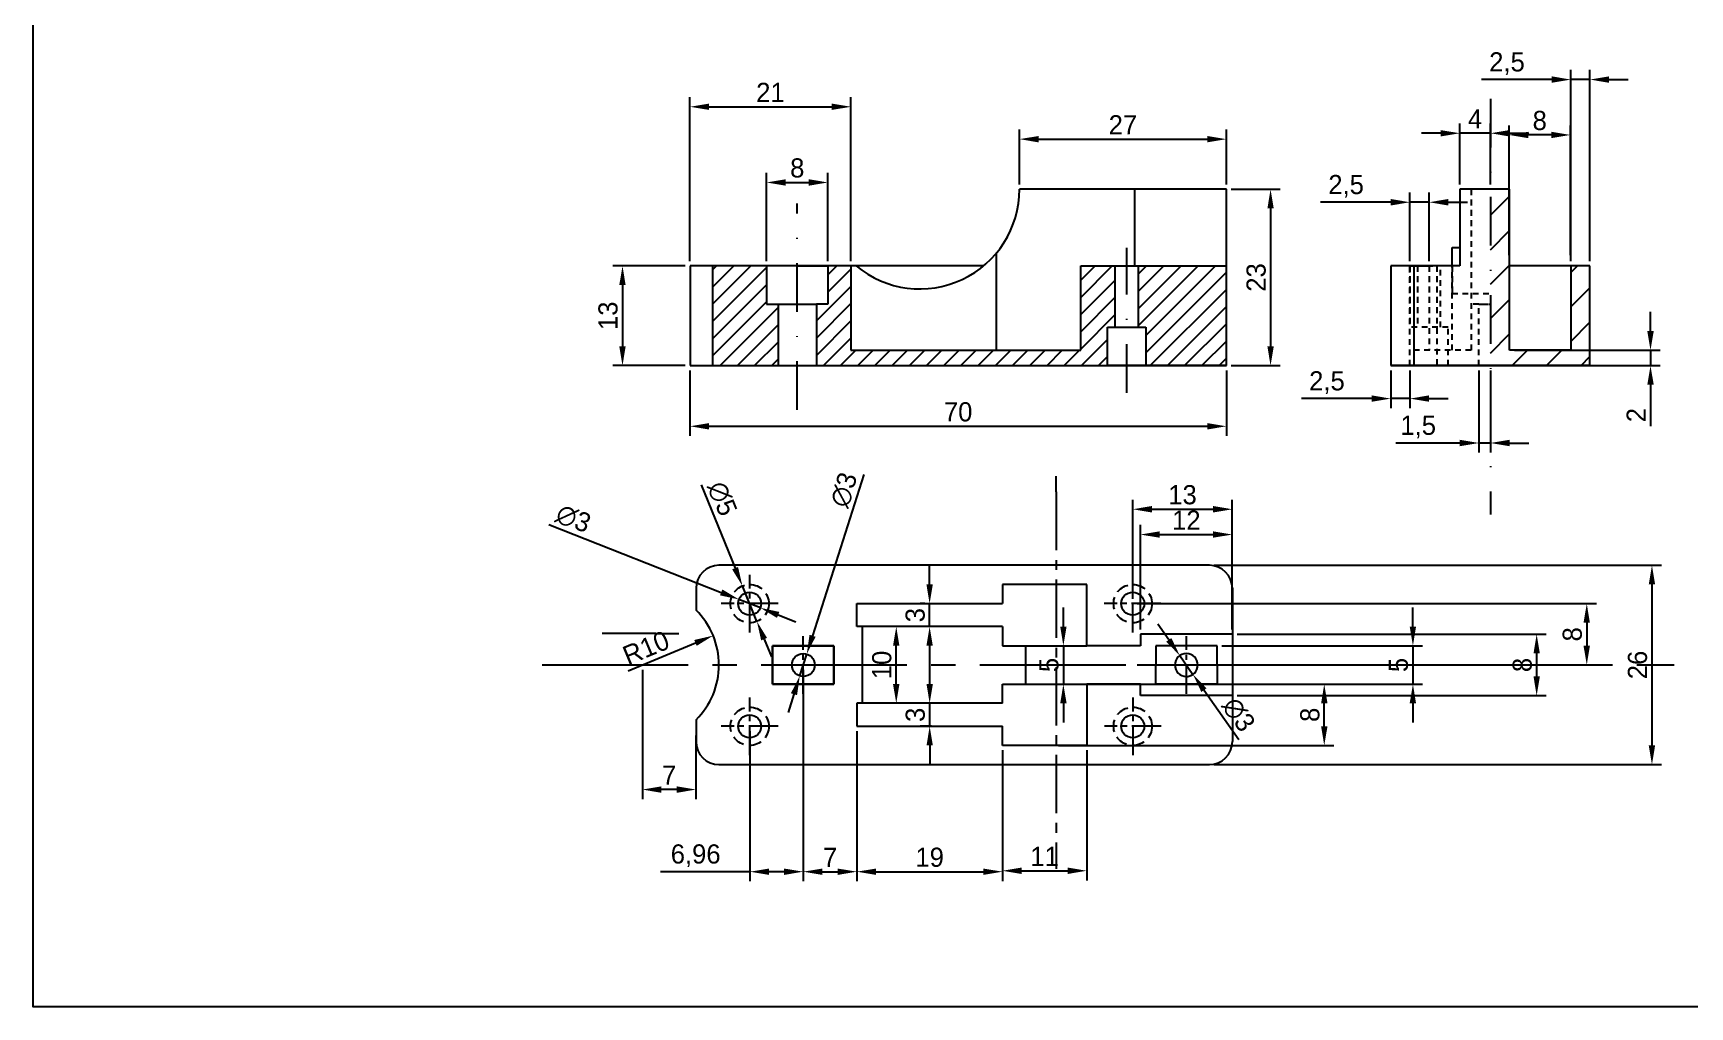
# Model space of a CAD drawing. Header units: millimetres. Extents: x 3191 to 4500, y 3127 to 3817.
# Drawn here: x 3191.2 to 3407.4, y 3220.2 to 3347.2 of the extents above; entities that cross this region are included whole.
import ezdxf

# ---------------------------------------------------------------- set-up
doc = ezdxf.new("R2010")
doc.units = ezdxf.units.MM
for name, pattern in [('CENTER2', [28.575, 19.05, -3.175, 3.175, -3.175]), ('DASHDOT2', [12.7, 6.35, -3.175, 0, -3.175]), ('HIDDEN2', [4.7625, 3.175, -1.5875]), ('JIS_02_0.7', [1.35, 0.75, -0.6])]:
    doc.linetypes.add(name, pattern=pattern)
doc.dimstyles.new('ISO-25', dxfattribs={"dimtxt": 2.5, "dimasz": 2.5, "dimexe": 1.25, "dimexo": 0.625, "dimtad": 1, "dimtxsty": 'Standard', "dimcen": 2.5, "dimclrd": 3, "dimclre": 3, "dimadec": 0, "dimazin": 0, "dimtfac": 1, "dimtmove": 0, "dimatfit": 3, "dimfxl": 1, "dimarcsym": 0})

# ---------------------------------------------------------------- blocks, each defined once
blk = doc.blocks.new('*D14')
at = {"color": 3, "linetype": 'Continuous', "lineweight": -2, "transparency": 16777216}
for p, q in [((3345.29, 3277.78), (3403.68, 3277.78)), ((3402.43, 3275.28), (3402.43, 3254.28)), ((3345.29, 3251.78), (3403.68, 3251.78))]:
    blk.add_line(p, q, dxfattribs=at)
at = {"color": 3, "linetype": 'Continuous', "transparency": 16777216}
for points in [[(3402.01, 3275.28), (3402.84, 3275.28), (3402.43, 3277.78)], [(3402.01, 3254.28), (3402.84, 3254.28), (3402.43, 3251.78)]]:
    blk.add_solid(points, dxfattribs=at)
at = {"layer": 'Defpoints', "color": 0, "linetype": 'Continuous', "transparency": 16777216}
for p in [(3344.66, 3277.78), (3344.66, 3251.78), (3402.43, 3251.78)]:
    blk.add_point(p, dxfattribs=at)
at = {"color": 0, "linetype": 'Continuous', "transparency": 16777216, "insert": (3400.55, 3264.78), "char_height": 2.5, "attachment_point": 5, "rotation": 90}
blk.add_mtext('26', dxfattribs=at)
blk = doc.blocks.new('*D15')
at = {"color": 3, "linetype": 'Continuous', "lineweight": -2, "transparency": 16777216}
for p, q in [((3371.23, 3269.78), (3371.23, 3272.28)), ((3346.29, 3267.28), (3372.48, 3267.28)), ((3371.23, 3267.28), (3371.23, 3262.28)), ((3346.29, 3262.28), (3372.48, 3262.28)), ((3371.23, 3259.78), (3371.23, 3257.28))]:
    blk.add_line(p, q, dxfattribs=at)
at = {"color": 3, "linetype": 'Continuous', "transparency": 16777216}
for points in [[(3370.81, 3269.78), (3371.64, 3269.78), (3371.23, 3267.28)], [(3370.81, 3259.78), (3371.64, 3259.78), (3371.23, 3262.28)]]:
    blk.add_solid(points, dxfattribs=at)
at = {"layer": 'Defpoints', "color": 0, "linetype": 'Continuous', "transparency": 16777216}
for p in [(3345.66, 3267.28), (3345.66, 3262.28), (3371.23, 3262.28)]:
    blk.add_point(p, dxfattribs=at)
at = {"color": 0, "linetype": 'Continuous', "transparency": 16777216, "insert": (3369.35, 3264.78), "char_height": 2.5, "attachment_point": 5, "rotation": 90}
blk.add_mtext('5', dxfattribs=at)
blk = doc.blocks.new('*D16')
at = {"color": 3, "linetype": 'Continuous', "lineweight": -2, "transparency": 16777216}
for p, q in [((3348.29, 3268.78), (3388.63, 3268.78)), ((3387.38, 3266.28), (3387.38, 3263.28)), ((3348.29, 3260.78), (3388.63, 3260.78))]:
    blk.add_line(p, q, dxfattribs=at)
at = {"color": 3, "linetype": 'Continuous', "transparency": 16777216}
for points in [[(3386.97, 3266.28), (3387.8, 3266.28), (3387.38, 3268.78)], [(3386.97, 3263.28), (3387.8, 3263.28), (3387.38, 3260.78)]]:
    blk.add_solid(points, dxfattribs=at)
at = {"layer": 'Defpoints', "color": 0, "linetype": 'Continuous', "transparency": 16777216}
for p in [(3347.66, 3268.78), (3347.66, 3260.78), (3387.38, 3260.78)]:
    blk.add_point(p, dxfattribs=at)
at = {"color": 0, "linetype": 'Continuous', "transparency": 16777216, "insert": (3385.51, 3264.78), "char_height": 2.5, "attachment_point": 5, "rotation": 90}
blk.add_mtext('8', dxfattribs=at)
blk = doc.blocks.new('*D17')
at = {"color": 3, "linetype": 'Continuous', "lineweight": -2, "transparency": 16777216}
for p, q in [((3335.25, 3272.78), (3395.17, 3272.78)), ((3393.92, 3270.28), (3393.92, 3267.28)), ((3335.25, 3264.78), (3395.17, 3264.78))]:
    blk.add_line(p, q, dxfattribs=at)
at = {"color": 3, "linetype": 'Continuous', "transparency": 16777216}
for points in [[(3393.5, 3270.28), (3394.33, 3270.28), (3393.92, 3272.78)], [(3393.5, 3267.28), (3394.33, 3267.28), (3393.92, 3264.78)]]:
    blk.add_solid(points, dxfattribs=at)
at = {"layer": 'Defpoints', "color": 0, "linetype": 'Continuous', "transparency": 16777216}
for p in [(3334.62, 3272.78), (3334.62, 3264.78), (3393.92, 3264.78)]:
    blk.add_point(p, dxfattribs=at)
at = {"color": 0, "linetype": 'Continuous', "transparency": 16777216, "insert": (3392.04, 3268.78), "char_height": 2.5, "attachment_point": 5, "rotation": 90}
blk.add_mtext('8', dxfattribs=at)
blk = doc.blocks.new('*D18')
at = {"color": 3, "linetype": 'Continuous', "lineweight": -2, "transparency": 16777216}
for p, q in [((3334.66, 3273.4), (3334.66, 3286.34)), ((3337.16, 3285.09), (3345.16, 3285.09)), ((3347.66, 3273.4), (3347.66, 3286.34))]:
    blk.add_line(p, q, dxfattribs=at)
at = {"color": 3, "linetype": 'Continuous', "transparency": 16777216}
for points in [[(3337.16, 3285.51), (3337.16, 3284.67), (3334.66, 3285.09)], [(3345.16, 3285.51), (3345.16, 3284.67), (3347.66, 3285.09)]]:
    blk.add_solid(points, dxfattribs=at)
at = {"layer": 'Defpoints', "color": 0, "linetype": 'Continuous', "transparency": 16777216}
for p in [(3347.66, 3285.09), (3334.66, 3272.78), (3347.66, 3272.78)]:
    blk.add_point(p, dxfattribs=at)
at = {"color": 0, "linetype": 'Continuous', "transparency": 16777216, "insert": (3341.16, 3286.97), "char_height": 2.5, "attachment_point": 5}
blk.add_mtext('13', dxfattribs=at)
blk = doc.blocks.new('*D19')
at = {"color": 3, "linetype": 'Continuous', "lineweight": -2, "transparency": 16777216}
for p, q in [((3335.66, 3269.4), (3335.66, 3283.04)), ((3347.66, 3269.4), (3347.66, 3283.04)), ((3338.16, 3281.79), (3345.16, 3281.79))]:
    blk.add_line(p, q, dxfattribs=at)
at = {"color": 3, "linetype": 'Continuous', "transparency": 16777216}
for points in [[(3338.16, 3282.21), (3338.16, 3281.38), (3335.66, 3281.79)], [(3345.16, 3282.21), (3345.16, 3281.38), (3347.66, 3281.79)]]:
    blk.add_solid(points, dxfattribs=at)
at = {"layer": 'Defpoints', "color": 0, "linetype": 'Continuous', "transparency": 16777216}
for p in [(3347.66, 3281.79), (3335.66, 3268.78), (3347.66, 3268.78)]:
    blk.add_point(p, dxfattribs=at)
at = {"color": 0, "linetype": 'Continuous', "transparency": 16777216, "insert": (3341.66, 3283.67), "char_height": 2.5, "attachment_point": 5}
blk.add_mtext('12', dxfattribs=at)
blk = doc.blocks.new('*D20')
at = {"color": 3, "linetype": 'Continuous', "lineweight": -2, "transparency": 16777216}
for p, q in [((3324.96, 3262.28), (3360.91, 3262.28)), ((3359.66, 3256.78), (3359.66, 3259.78)), ((3324.96, 3254.28), (3360.91, 3254.28))]:
    blk.add_line(p, q, dxfattribs=at)
at = {"color": 3, "linetype": 'Continuous', "transparency": 16777216}
for points in [[(3359.25, 3259.78), (3360.08, 3259.78), (3359.66, 3262.28)], [(3359.25, 3256.78), (3360.08, 3256.78), (3359.66, 3254.28)]]:
    blk.add_solid(points, dxfattribs=at)
at = {"layer": 'Defpoints', "color": 0, "linetype": 'Continuous', "transparency": 16777216}
for p in [(3324.33, 3262.28), (3359.66, 3262.28), (3324.33, 3254.28)]:
    blk.add_point(p, dxfattribs=at)
at = {"color": 0, "linetype": 'Continuous', "transparency": 16777216, "insert": (3357.79, 3258.28), "char_height": 2.5, "attachment_point": 5, "rotation": 90}
blk.add_mtext('8', dxfattribs=at)
blk = doc.blocks.new('*D21')
at = {"color": 3, "linetype": 'Continuous', "lineweight": -2, "transparency": 16777216}
for p, q in [((3308.16, 3262.28), (3308.16, 3264.78)), ((3308.38, 3259.78), (3306.91, 3259.78)), ((3308.16, 3256.78), (3308.16, 3259.78)), ((3308.38, 3256.78), (3306.91, 3256.78)), ((3308.16, 3254.28), (3308.16, 3251.78))]:
    blk.add_line(p, q, dxfattribs=at)
at = {"color": 3, "linetype": 'Continuous', "transparency": 16777216}
for points in [[(3307.75, 3262.28), (3308.58, 3262.28), (3308.16, 3259.78)], [(3307.75, 3254.28), (3308.58, 3254.28), (3308.16, 3256.78)]]:
    blk.add_solid(points, dxfattribs=at)
at = {"layer": 'Defpoints', "color": 0, "linetype": 'Continuous', "transparency": 16777216}
for p in [(3308.16, 3259.78), (3309, 3259.78), (3309, 3256.78)]:
    blk.add_point(p, dxfattribs=at)
at = {"color": 0, "linetype": 'Continuous', "transparency": 16777216, "insert": (3306.29, 3258.28), "char_height": 2.5, "attachment_point": 5, "rotation": 90}
blk.add_mtext('3', dxfattribs=at)
blk = doc.blocks.new('*D22')
at = {"color": 3, "linetype": 'Continuous', "lineweight": -2, "transparency": 16777216}
for p, q in [((3311.63, 3269.78), (3302.55, 3269.78)), ((3303.8, 3262.28), (3303.8, 3267.28)), ((3311.63, 3259.78), (3302.55, 3259.78))]:
    blk.add_line(p, q, dxfattribs=at)
at = {"color": 3, "linetype": 'Continuous', "transparency": 16777216}
for points in [[(3303.38, 3267.28), (3304.21, 3267.28), (3303.8, 3269.78)], [(3303.38, 3262.28), (3304.21, 3262.28), (3303.8, 3259.78)]]:
    blk.add_solid(points, dxfattribs=at)
at = {"layer": 'Defpoints', "color": 0, "linetype": 'Continuous', "transparency": 16777216}
for p in [(3303.8, 3269.78), (3312.25, 3269.78), (3312.25, 3259.78)]:
    blk.add_point(p, dxfattribs=at)
at = {"color": 0, "linetype": 'Continuous', "transparency": 16777216, "insert": (3301.92, 3264.78), "char_height": 2.5, "attachment_point": 5, "rotation": 90}
blk.add_mtext('10', dxfattribs=at)
blk = doc.blocks.new('*D23')
at = {"color": 3, "linetype": 'Continuous', "lineweight": -2, "transparency": 16777216}
for p, q in [((3308.15, 3275.28), (3308.15, 3277.78)), ((3307.54, 3272.78), (3306.9, 3272.78)), ((3308.15, 3269.78), (3308.15, 3272.78)), ((3307.54, 3269.78), (3306.9, 3269.78)), ((3308.15, 3267.28), (3308.15, 3264.78))]:
    blk.add_line(p, q, dxfattribs=at)
at = {"color": 3, "linetype": 'Continuous', "transparency": 16777216}
for points in [[(3307.74, 3275.28), (3308.57, 3275.28), (3308.15, 3272.78)], [(3307.74, 3267.28), (3308.57, 3267.28), (3308.15, 3269.78)]]:
    blk.add_solid(points, dxfattribs=at)
at = {"layer": 'Defpoints', "color": 0, "linetype": 'Continuous', "transparency": 16777216}
for p in [(3308.15, 3272.78), (3308.16, 3272.78), (3308.16, 3269.78)]:
    blk.add_point(p, dxfattribs=at)
at = {"color": 0, "linetype": 'Continuous', "transparency": 16777216, "insert": (3306.28, 3271.28), "char_height": 2.5, "attachment_point": 5, "rotation": 90}
blk.add_mtext('3', dxfattribs=at)
blk = doc.blocks.new('*D24')
at = {"color": 3, "linetype": 'Continuous', "lineweight": -2, "transparency": 16777216}
for p, q in [((3270.66, 3264.15), (3270.66, 3247.28)), ((3277.66, 3255.58), (3277.66, 3247.28)), ((3275.16, 3248.53), (3273.16, 3248.53))]:
    blk.add_line(p, q, dxfattribs=at)
at = {"color": 3, "linetype": 'Continuous', "transparency": 16777216}
for points in [[(3273.16, 3248.95), (3273.16, 3248.11), (3270.66, 3248.53)], [(3275.16, 3248.95), (3275.16, 3248.11), (3277.66, 3248.53)]]:
    blk.add_solid(points, dxfattribs=at)
at = {"layer": 'Defpoints', "color": 0, "linetype": 'Continuous', "transparency": 16777216}
for p in [(3270.66, 3264.78), (3277.66, 3256.21), (3270.66, 3248.53)]:
    blk.add_point(p, dxfattribs=at)
at = {"color": 0, "linetype": 'Continuous', "transparency": 16777216, "insert": (3274.16, 3250.41), "char_height": 2.5, "attachment_point": 5}
blk.add_mtext('7', dxfattribs=at)
blk = doc.blocks.new('*D25')
at = {"color": 3, "linetype": 'Continuous', "lineweight": -2, "transparency": 16777216}
for p, q in [((3291.66, 3264.15), (3291.66, 3236.57)), ((3284.71, 3256.15), (3284.71, 3236.57)), ((3284.71, 3237.82), (3273.04, 3237.82)), ((3289.16, 3237.82), (3287.21, 3237.82))]:
    blk.add_line(p, q, dxfattribs=at)
at = {"color": 3, "linetype": 'Continuous', "transparency": 16777216}
for points in [[(3287.21, 3238.23), (3287.21, 3237.4), (3284.71, 3237.82)], [(3289.16, 3238.23), (3289.16, 3237.4), (3291.66, 3237.82)]]:
    blk.add_solid(points, dxfattribs=at)
at = {"layer": 'Defpoints', "color": 0, "linetype": 'Continuous', "transparency": 16777216}
for p in [(3291.66, 3264.78), (3284.71, 3256.78), (3284.71, 3237.82)]:
    blk.add_point(p, dxfattribs=at)
at = {"color": 0, "linetype": 'Continuous', "transparency": 16777216, "insert": (3277.62, 3239.9), "char_height": 2.5, "attachment_point": 5}
blk.add_mtext('6,96', dxfattribs=at)
blk = doc.blocks.new('*D26')
at = {"color": 3, "linetype": 'Continuous', "lineweight": -2, "transparency": 16777216}
for p, q in [((3291.66, 3264.15), (3291.66, 3236.57)), ((3298.66, 3256.15), (3298.66, 3236.57)), ((3294.16, 3237.82), (3296.16, 3237.82))]:
    blk.add_line(p, q, dxfattribs=at)
at = {"color": 3, "linetype": 'Continuous', "transparency": 16777216}
for points in [[(3294.16, 3238.23), (3294.16, 3237.4), (3291.66, 3237.82)], [(3296.16, 3238.23), (3296.16, 3237.4), (3298.66, 3237.82)]]:
    blk.add_solid(points, dxfattribs=at)
at = {"layer": 'Defpoints', "color": 0, "linetype": 'Continuous', "transparency": 16777216}
for p in [(3291.66, 3264.78), (3298.66, 3256.78), (3298.66, 3237.82)]:
    blk.add_point(p, dxfattribs=at)
at = {"color": 0, "linetype": 'Continuous', "transparency": 16777216, "insert": (3295.16, 3239.69), "char_height": 2.5, "attachment_point": 5}
blk.add_mtext('7', dxfattribs=at)
blk = doc.blocks.new('*D27')
at = {"color": 3, "linetype": 'Continuous', "lineweight": -2, "transparency": 16777216}
for p, q in [((3298.66, 3256.15), (3298.66, 3236.57)), ((3317.66, 3253.65), (3317.66, 3236.57)), ((3301.16, 3237.82), (3315.16, 3237.82))]:
    blk.add_line(p, q, dxfattribs=at)
at = {"color": 3, "linetype": 'Continuous', "transparency": 16777216}
for points in [[(3301.16, 3238.23), (3301.16, 3237.4), (3298.66, 3237.82)], [(3315.16, 3238.23), (3315.16, 3237.4), (3317.66, 3237.82)]]:
    blk.add_solid(points, dxfattribs=at)
at = {"layer": 'Defpoints', "color": 0, "linetype": 'Continuous', "transparency": 16777216}
for p in [(3298.66, 3256.78), (3317.66, 3254.28), (3317.66, 3237.82)]:
    blk.add_point(p, dxfattribs=at)
at = {"color": 0, "linetype": 'Continuous', "transparency": 16777216, "insert": (3308.16, 3239.69), "char_height": 2.5, "attachment_point": 5}
blk.add_mtext('19', dxfattribs=at)
blk = doc.blocks.new('*D28')
at = {"color": 3, "linetype": 'Continuous', "lineweight": -2, "transparency": 16777216}
for p, q in [((3317.66, 3253.65), (3317.66, 3236.69)), ((3328.66, 3253.65), (3328.66, 3236.69)), ((3320.16, 3237.94), (3326.16, 3237.94))]:
    blk.add_line(p, q, dxfattribs=at)
at = {"color": 3, "linetype": 'Continuous', "transparency": 16777216}
for points in [[(3320.16, 3238.36), (3320.16, 3237.52), (3317.66, 3237.94)], [(3326.16, 3238.36), (3326.16, 3237.52), (3328.66, 3237.94)]]:
    blk.add_solid(points, dxfattribs=at)
at = {"layer": 'Defpoints', "color": 0, "linetype": 'Continuous', "transparency": 16777216}
for p in [(3317.66, 3254.28), (3328.66, 3254.28), (3328.66, 3237.94)]:
    blk.add_point(p, dxfattribs=at)
at = {"color": 0, "linetype": 'Continuous', "transparency": 16777216, "insert": (3323.16, 3239.82), "char_height": 2.5, "attachment_point": 5}
blk.add_mtext('11', dxfattribs=at)
blk = doc.blocks.new('*D29')
at = {"color": 3, "linetype": 'Continuous', "lineweight": -2, "transparency": 16777216}
blk.add_line((3268.79, 3264), (3277.59, 3267.66), dxfattribs=at)
at = {"color": 3, "linetype": 'Continuous', "transparency": 16777216}
blk.add_solid([(3277.43, 3268.04), (3277.75, 3267.27), (3279.9, 3268.61)], dxfattribs=at)
at = {"layer": 'Defpoints', "color": 0, "linetype": 'Continuous', "transparency": 16777216}
for p in [(3279.9, 3268.61), (3270.66, 3264.78)]:
    blk.add_point(p, dxfattribs=at)
at = {"color": 0, "linetype": 'Continuous', "transparency": 16777216, "insert": (3271.14, 3267.01), "char_height": 2.5, "attachment_point": 5, "rotation": 22.5553}
blk.add_mtext('R10', dxfattribs=at)
blk = doc.blocks.new('*D30')
at = {"color": 3, "linetype": 'Continuous', "lineweight": -2, "transparency": 16777216}
for p, q in [((3325.61, 3269.78), (3325.61, 3272.28)), ((3324.65, 3267.28), (3326.86, 3267.28)), ((3325.61, 3267.28), (3325.61, 3262.28)), ((3325.19, 3262.28), (3326.86, 3262.28)), ((3325.61, 3259.78), (3325.61, 3257.28))]:
    blk.add_line(p, q, dxfattribs=at)
at = {"color": 3, "linetype": 'Continuous', "transparency": 16777216}
for points in [[(3325.2, 3269.78), (3326.03, 3269.78), (3325.61, 3267.28)], [(3325.2, 3259.78), (3326.03, 3259.78), (3325.61, 3262.28)]]:
    blk.add_solid(points, dxfattribs=at)
at = {"layer": 'Defpoints', "color": 0, "linetype": 'Continuous', "transparency": 16777216}
for p in [(3324.02, 3267.28), (3324.56, 3262.28), (3325.61, 3262.28)]:
    blk.add_point(p, dxfattribs=at)
at = {"color": 0, "linetype": 'Continuous', "transparency": 16777216, "insert": (3323.74, 3264.78), "char_height": 2.5, "attachment_point": 5, "rotation": 90}
blk.add_mtext('5', dxfattribs=at)
blk = doc.blocks.new('*D31')
at = {"color": 3, "linetype": 'Continuous', "lineweight": -2, "transparency": 16777216}
for p, q in [((3258.45, 3283.11), (3280.94, 3274.25)), ((3286.06, 3272.23), (3283.27, 3273.33)), ((3288.38, 3271.31), (3290.71, 3270.39))]:
    blk.add_line(p, q, dxfattribs=at)
at = {"color": 3, "linetype": 'Continuous', "transparency": 16777216}
for points in [[(3281.1, 3274.63), (3280.79, 3273.86), (3283.27, 3273.33)], [(3288.54, 3271.7), (3288.23, 3270.92), (3286.06, 3272.23)]]:
    blk.add_solid(points, dxfattribs=at)
at = {"layer": 'Defpoints', "color": 0, "linetype": 'Continuous', "transparency": 16777216}
for p in [(3283.27, 3273.33), (3286.06, 3272.23)]:
    blk.add_point(p, dxfattribs=at)
at = {"color": 0, "linetype": 'Continuous', "transparency": 16777216, "insert": (3261.66, 3283.86), "char_height": 2.5, "attachment_point": 5, "rotation": 338.4858}
blk.add_mtext('∅3', dxfattribs=at)
blk = doc.blocks.new('*D32')
at = {"color": 3, "linetype": 'Continuous', "lineweight": -2, "transparency": 16777216}
for p, q in [((3278.32, 3288.27), (3282.77, 3277.41)), ((3285.61, 3270.47), (3283.72, 3275.09)), ((3286.56, 3268.15), (3287.51, 3265.84))]:
    blk.add_line(p, q, dxfattribs=at)
at = {"color": 3, "linetype": 'Continuous', "transparency": 16777216}
for points in [[(3283.15, 3277.56), (3282.38, 3277.25), (3283.72, 3275.09)], [(3286.94, 3268.31), (3286.17, 3267.99), (3285.61, 3270.47)]]:
    blk.add_solid(points, dxfattribs=at)
at = {"layer": 'Defpoints', "color": 0, "linetype": 'Continuous', "transparency": 16777216}
for p in [(3283.72, 3275.09), (3285.61, 3270.47)]:
    blk.add_point(p, dxfattribs=at)
at = {"color": 0, "linetype": 'Continuous', "transparency": 16777216, "insert": (3281.08, 3286.47), "char_height": 2.5, "attachment_point": 5, "rotation": 292.2735}
blk.add_mtext('∅5', dxfattribs=at)
blk = doc.blocks.new('*D33')
at = {"color": 3, "linetype": 'Continuous', "lineweight": -2, "transparency": 16777216}
for p, q in [((3299.57, 3289.63), (3292.88, 3268.59)), ((3291.21, 3263.35), (3292.12, 3266.21)), ((3290.45, 3260.97), (3289.69, 3258.58))]:
    blk.add_line(p, q, dxfattribs=at)
at = {"color": 3, "linetype": 'Continuous', "transparency": 16777216}
for points in [[(3292.48, 3268.72), (3293.27, 3268.46), (3292.12, 3266.21)], [(3290.05, 3261.09), (3290.85, 3260.84), (3291.21, 3263.35)]]:
    blk.add_solid(points, dxfattribs=at)
at = {"layer": 'Defpoints', "color": 0, "linetype": 'Continuous', "transparency": 16777216}
for p in [(3292.12, 3266.21), (3291.21, 3263.35)]:
    blk.add_point(p, dxfattribs=at)
at = {"color": 0, "linetype": 'Continuous', "transparency": 16777216, "insert": (3296.97, 3287.62), "char_height": 2.5, "attachment_point": 5, "rotation": 72.3414}
blk.add_mtext('∅3', dxfattribs=at)
blk = doc.blocks.new('*D34')
at = {"color": 3, "linetype": 'Continuous', "lineweight": -2, "transparency": 16777216}
for p, q in [((3339.37, 3268.06), (3337.93, 3270.1)), ((3340.8, 3266.01), (3342.52, 3263.55)), ((3348.5, 3255.02), (3343.96, 3261.5))]:
    blk.add_line(p, q, dxfattribs=at)
blk.add_arc((3341.66, 3264.78), 1.5, 257.2566, 336.1268, dxfattribs=at)
at = {"color": 3, "linetype": 'Continuous', "transparency": 16777216}
for points in [[(3339.71, 3268.29), (3339.03, 3267.82), (3340.8, 3266.01)], [(3344.3, 3261.74), (3343.62, 3261.26), (3342.52, 3263.55)]]:
    blk.add_solid(points, dxfattribs=at)
at = {"layer": 'Defpoints', "color": 0, "linetype": 'Continuous', "transparency": 16777216}
for p in [(3340.8, 3266.01), (3342.52, 3263.55)]:
    blk.add_point(p, dxfattribs=at)
at = {"color": 0, "linetype": 'Continuous', "transparency": 16777216, "insert": (3348.48, 3258.31), "char_height": 2.5, "attachment_point": 5, "rotation": 305.0031}
blk.add_mtext('∅3', dxfattribs=at)
blk = doc.blocks.new('*D35')
at = {"color": 3, "lineweight": -2, "transparency": 16777216}
for p, q in [((3276.26, 3316.82), (3266.82, 3316.82)), ((3268.07, 3314.32), (3268.07, 3306.32)), ((3276.26, 3303.82), (3266.82, 3303.82))]:
    blk.add_line(p, q, dxfattribs=at)
at = {"color": 3, "transparency": 16777216}
for points in [[(3267.65, 3314.32), (3268.48, 3314.32), (3268.07, 3316.82)], [(3267.65, 3306.32), (3268.48, 3306.32), (3268.07, 3303.82)]]:
    blk.add_solid(points, dxfattribs=at)
at = {"layer": 'Defpoints', "color": 0, "transparency": 16777216}
for p in [(3276.88, 3316.82), (3268.07, 3303.82), (3276.88, 3303.82)]:
    blk.add_point(p, dxfattribs=at)
at = {"color": 0, "transparency": 16777216, "insert": (3266.19, 3310.32), "char_height": 2.5, "attachment_point": 5, "rotation": 90}
blk.add_mtext('13', dxfattribs=at)
blk = doc.blocks.new('*D36')
at = {"color": 3, "lineweight": -2, "transparency": 16777216}
for p, q in [((3319.88, 3327.45), (3319.88, 3334.61)), ((3346.88, 3327.45), (3346.88, 3334.61)), ((3322.38, 3333.36), (3344.38, 3333.36))]:
    blk.add_line(p, q, dxfattribs=at)
at = {"color": 3, "transparency": 16777216}
for points in [[(3322.38, 3333.77), (3322.38, 3332.94), (3319.88, 3333.36)], [(3344.38, 3333.77), (3344.38, 3332.94), (3346.88, 3333.36)]]:
    blk.add_solid(points, dxfattribs=at)
at = {"layer": 'Defpoints', "color": 0, "transparency": 16777216}
for p in [(3346.88, 3333.36), (3319.88, 3326.82), (3346.88, 3326.82)]:
    blk.add_point(p, dxfattribs=at)
at = {"color": 0, "transparency": 16777216, "insert": (3333.38, 3335.23), "char_height": 2.5, "attachment_point": 5}
blk.add_mtext('27', dxfattribs=at)
blk = doc.blocks.new('*D37')
at = {"color": 3, "lineweight": -2, "transparency": 16777216}
for p, q in [((3347.51, 3326.82), (3353.9, 3326.82)), ((3352.65, 3324.32), (3352.65, 3306.32)), ((3347.51, 3303.82), (3353.9, 3303.82))]:
    blk.add_line(p, q, dxfattribs=at)
at = {"color": 3, "transparency": 16777216}
for points in [[(3352.24, 3324.32), (3353.07, 3324.32), (3352.65, 3326.82)], [(3352.24, 3306.32), (3353.07, 3306.32), (3352.65, 3303.82)]]:
    blk.add_solid(points, dxfattribs=at)
at = {"layer": 'Defpoints', "color": 0, "transparency": 16777216}
for p in [(3346.88, 3326.82), (3346.88, 3303.82), (3352.65, 3303.82)]:
    blk.add_point(p, dxfattribs=at)
at = {"color": 0, "transparency": 16777216, "insert": (3350.78, 3315.32), "char_height": 2.5, "attachment_point": 5, "rotation": 90}
blk.add_mtext('23', dxfattribs=at)
blk = doc.blocks.new('*D101')
at = {"color": 3, "lineweight": -2, "transparency": 16777216}
for p, q in [((3276.88, 3317.45), (3276.88, 3338.83)), ((3297.88, 3317.45), (3297.88, 3338.83)), ((3279.38, 3337.58), (3295.38, 3337.58))]:
    blk.add_line(p, q, dxfattribs=at)
at = {"color": 3, "transparency": 16777216}
for points in [[(3279.38, 3338), (3279.38, 3337.17), (3276.88, 3337.58)], [(3295.38, 3338), (3295.38, 3337.17), (3297.88, 3337.58)]]:
    blk.add_solid(points, dxfattribs=at)
at = {"layer": 'Defpoints', "color": 0, "transparency": 16777216}
for p in [(3297.88, 3337.58), (3276.88, 3316.82), (3297.88, 3316.82)]:
    blk.add_point(p, dxfattribs=at)
at = {"color": 0, "transparency": 16777216, "insert": (3287.38, 3339.46), "char_height": 2.5, "attachment_point": 5}
blk.add_mtext('21', dxfattribs=at)
blk = doc.blocks.new('*D102')
at = {"color": 3, "lineweight": -2, "transparency": 16777216}
for p, q in [((3286.88, 3317.45), (3286.88, 3328.96)), ((3294.88, 3317.45), (3294.88, 3328.96)), ((3289.38, 3327.71), (3292.38, 3327.71))]:
    blk.add_line(p, q, dxfattribs=at)
at = {"color": 3, "transparency": 16777216}
for points in [[(3289.38, 3328.13), (3289.38, 3327.29), (3286.88, 3327.71)], [(3292.38, 3328.13), (3292.38, 3327.29), (3294.88, 3327.71)]]:
    blk.add_solid(points, dxfattribs=at)
at = {"layer": 'Defpoints', "color": 0, "transparency": 16777216}
for p in [(3294.88, 3327.71), (3286.88, 3316.82), (3294.88, 3316.82)]:
    blk.add_point(p, dxfattribs=at)
at = {"color": 0, "transparency": 16777216, "insert": (3290.88, 3329.59), "char_height": 2.5, "attachment_point": 5}
blk.add_mtext('8', dxfattribs=at)
blk = doc.blocks.new('*D103')
at = {"color": 3, "lineweight": -2, "transparency": 16777216}
for p, q in [((3276.88, 3303.2), (3276.88, 3294.66)), ((3346.88, 3303.2), (3346.88, 3294.66)), ((3279.38, 3295.91), (3344.38, 3295.91))]:
    blk.add_line(p, q, dxfattribs=at)
at = {"color": 3, "transparency": 16777216}
for points in [[(3279.38, 3296.33), (3279.38, 3295.49), (3276.88, 3295.91)], [(3344.38, 3296.33), (3344.38, 3295.49), (3346.88, 3295.91)]]:
    blk.add_solid(points, dxfattribs=at)
at = {"layer": 'Defpoints', "color": 0, "transparency": 16777216}
for p in [(3276.88, 3303.82), (3346.88, 3303.82), (3346.88, 3295.91)]:
    blk.add_point(p, dxfattribs=at)
at = {"color": 0, "transparency": 16777216, "insert": (3311.88, 3297.78), "char_height": 2.5, "attachment_point": 5}
blk.add_mtext('70', dxfattribs=at)
blk = doc.blocks.new('*D104')
at = {"color": 3, "lineweight": -2, "transparency": 16777216}
for p, q in [((3389.34, 3341.13), (3380.17, 3341.13)), ((3391.84, 3317.45), (3391.84, 3342.38)), ((3394.34, 3341.13), (3391.84, 3341.13)), ((3394.34, 3317.45), (3394.34, 3342.38)), ((3396.84, 3341.13), (3399.34, 3341.13))]:
    blk.add_line(p, q, dxfattribs=at)
at = {"color": 3, "transparency": 16777216}
for points in [[(3389.34, 3341.55), (3389.34, 3340.71), (3391.84, 3341.13)], [(3396.84, 3341.55), (3396.84, 3340.71), (3394.34, 3341.13)]]:
    blk.add_solid(points, dxfattribs=at)
at = {"layer": 'Defpoints', "color": 0, "transparency": 16777216}
for p in [(3391.84, 3341.13), (3391.84, 3316.82), (3394.34, 3316.82)]:
    blk.add_point(p, dxfattribs=at)
at = {"color": 0, "transparency": 16777216, "insert": (3383.51, 3343.21), "char_height": 2.5, "attachment_point": 5}
blk.add_mtext('2,5', dxfattribs=at)
blk = doc.blocks.new('*D105')
at = {"color": 3, "lineweight": -2, "transparency": 16777216}
for p, q in [((3383.78, 3318.22), (3383.78, 3335.16)), ((3391.78, 3318.22), (3391.78, 3335.16)), ((3389.28, 3333.91), (3386.28, 3333.91))]:
    blk.add_line(p, q, dxfattribs=at)
at = {"color": 3, "transparency": 16777216}
for points in [[(3386.28, 3334.32), (3386.28, 3333.49), (3383.78, 3333.91)], [(3389.28, 3334.32), (3389.28, 3333.49), (3391.78, 3333.91)]]:
    blk.add_solid(points, dxfattribs=at)
at = {"layer": 'Defpoints', "color": 0, "transparency": 16777216}
for p in [(3383.78, 3333.91), (3383.78, 3317.59), (3391.78, 3317.59)]:
    blk.add_point(p, dxfattribs=at)
at = {"color": 0, "transparency": 16777216, "insert": (3387.78, 3335.78), "char_height": 2.5, "attachment_point": 5}
blk.add_mtext('8', dxfattribs=at)
blk = doc.blocks.new('*D106')
at = {"color": 3, "lineweight": -2, "transparency": 16777216}
for p, q in [((3377.34, 3327.45), (3377.34, 3335.38)), ((3381.34, 3327.45), (3381.34, 3335.38)), ((3374.84, 3334.13), (3372.34, 3334.13)), ((3381.34, 3334.13), (3377.34, 3334.13)), ((3383.84, 3334.13), (3386.34, 3334.13))]:
    blk.add_line(p, q, dxfattribs=at)
at = {"color": 3, "transparency": 16777216}
for points in [[(3374.84, 3334.54), (3374.84, 3333.71), (3377.34, 3334.13)], [(3383.84, 3334.54), (3383.84, 3333.71), (3381.34, 3334.13)]]:
    blk.add_solid(points, dxfattribs=at)
at = {"layer": 'Defpoints', "color": 0, "transparency": 16777216}
for p in [(3377.34, 3334.13), (3377.34, 3326.82), (3381.34, 3326.82)]:
    blk.add_point(p, dxfattribs=at)
at = {"color": 0, "transparency": 16777216, "insert": (3379.34, 3336), "char_height": 2.5, "attachment_point": 5}
blk.add_mtext('4', dxfattribs=at)
blk = doc.blocks.new('*D107')
at = {"color": 3, "lineweight": -2, "transparency": 16777216}
for p, q in [((3379.84, 3303.2), (3379.84, 3292.48)), ((3381.34, 3303.2), (3381.34, 3292.48)), ((3377.34, 3293.73), (3369.01, 3293.73)), ((3381.34, 3293.73), (3379.84, 3293.73)), ((3383.84, 3293.73), (3386.34, 3293.73))]:
    blk.add_line(p, q, dxfattribs=at)
at = {"color": 3, "transparency": 16777216}
for points in [[(3377.34, 3294.15), (3377.34, 3293.31), (3379.84, 3293.73)], [(3383.84, 3294.15), (3383.84, 3293.31), (3381.34, 3293.73)]]:
    blk.add_solid(points, dxfattribs=at)
at = {"layer": 'Defpoints', "color": 0, "transparency": 16777216}
for p in [(3379.84, 3303.82), (3381.34, 3303.82), (3379.84, 3293.73)]:
    blk.add_point(p, dxfattribs=at)
at = {"color": 0, "transparency": 16777216, "insert": (3371.92, 3295.81), "char_height": 2.5, "attachment_point": 5}
blk.add_mtext('1,5', dxfattribs=at)
blk = doc.blocks.new('*D108')
at = {"color": 3, "lineweight": -2, "transparency": 16777216}
for p, q in [((3368.34, 3303.2), (3368.34, 3298.27)), ((3370.84, 3303.2), (3370.84, 3298.27)), ((3365.84, 3299.52), (3356.67, 3299.52)), ((3370.84, 3299.52), (3368.34, 3299.52)), ((3373.34, 3299.52), (3375.84, 3299.52))]:
    blk.add_line(p, q, dxfattribs=at)
at = {"color": 3, "transparency": 16777216}
for points in [[(3365.84, 3299.94), (3365.84, 3299.11), (3368.34, 3299.52)], [(3373.34, 3299.94), (3373.34, 3299.11), (3370.84, 3299.52)]]:
    blk.add_solid(points, dxfattribs=at)
at = {"layer": 'Defpoints', "color": 0, "transparency": 16777216}
for p in [(3368.34, 3303.82), (3370.84, 3303.82), (3370.84, 3299.52)]:
    blk.add_point(p, dxfattribs=at)
at = {"color": 0, "transparency": 16777216, "insert": (3360.01, 3301.61), "char_height": 2.5, "attachment_point": 5}
blk.add_mtext('2,5', dxfattribs=at)
blk = doc.blocks.new('*D109')
at = {"color": 3, "lineweight": -2, "transparency": 16777216}
for p, q in [((3370.84, 3317.45), (3370.84, 3326.38)), ((3373.34, 3317.45), (3373.34, 3326.38)), ((3368.34, 3325.13), (3359.17, 3325.13)), ((3373.34, 3325.13), (3370.84, 3325.13)), ((3375.84, 3325.13), (3378.34, 3325.13))]:
    blk.add_line(p, q, dxfattribs=at)
at = {"color": 3, "transparency": 16777216}
for points in [[(3368.34, 3325.55), (3368.34, 3324.71), (3370.84, 3325.13)], [(3375.84, 3325.55), (3375.84, 3324.71), (3373.34, 3325.13)]]:
    blk.add_solid(points, dxfattribs=at)
at = {"layer": 'Defpoints', "color": 0, "transparency": 16777216}
for p in [(3373.34, 3325.13), (3370.84, 3316.82), (3373.34, 3316.82)]:
    blk.add_point(p, dxfattribs=at)
at = {"color": 0, "transparency": 16777216, "insert": (3362.51, 3327.21), "char_height": 2.5, "attachment_point": 5}
blk.add_mtext('2,5', dxfattribs=at)
blk = doc.blocks.new('*D114')
at = {"color": 3, "lineweight": -2, "transparency": 16777216}
for p, q in [((3402.24, 3308.32), (3402.24, 3310.82)), ((3384.47, 3305.82), (3403.49, 3305.82)), ((3402.24, 3305.82), (3402.24, 3303.82)), ((3384.47, 3303.82), (3403.49, 3303.82)), ((3402.24, 3301.32), (3402.24, 3295.91))]:
    blk.add_line(p, q, dxfattribs=at)
at = {"color": 3, "transparency": 16777216}
for points in [[(3401.82, 3308.32), (3402.66, 3308.32), (3402.24, 3305.82)], [(3401.82, 3301.32), (3402.66, 3301.32), (3402.24, 3303.82)]]:
    blk.add_solid(points, dxfattribs=at)
at = {"layer": 'Defpoints', "color": 0, "transparency": 16777216}
for p in [(3383.84, 3305.82), (3383.84, 3303.82), (3402.24, 3303.82)]:
    blk.add_point(p, dxfattribs=at)
at = {"color": 0, "transparency": 16777216, "insert": (3400.37, 3297.37), "char_height": 2.5, "attachment_point": 5, "rotation": 90}
blk.add_mtext('2', dxfattribs=at)

msp = doc.modelspace()

# ---------------------------------------------------------------- hatches: boundary and pattern name
h = msp.add_hatch()
h.set_pattern_fill('ANSI31', color=3)
h.set_pattern_definition([(45, (225.4367, 234.8727), (-2.245064, 2.245064), [])])
h.paths.add_polyline_path([(3383.841, 3316.825), (3383.841, 3326.825), (3381.341, 3326.825), (3381.341, 3303.825), (3394.341, 3303.825), (3394.341, 3316.825), (3391.841, 3316.825), (3391.841, 3305.825), (3383.841, 3305.825)])
h = msp.add_hatch()
h.set_pattern_fill('ANSI31', color=3, scale=0.5)
h.set_pattern_definition([(45, (-272.4384, 53.6528), (-1.122532, 1.122532), [])])
h.paths.add_polyline_path([(3279.882, 3303.825), (3288.382, 3303.825), (3288.382, 3311.825), (3286.882, 3311.825), (3286.882, 3316.825), (3279.882, 3316.825)])
h.paths.add_polyline_path([(3294.882, 3311.825), (3293.382, 3311.825), (3293.382, 3303.825), (3297.882, 3303.825), (3331.382, 3303.825), (3331.382, 3308.825), (3332.382, 3308.825), (3332.382, 3316.825), (3327.882, 3316.825), (3327.882, 3305.825), (3297.882, 3305.825), (3297.882, 3316.825), (3294.882, 3316.825)])
h.paths.add_polyline_path([(3346.882, 3316.825), (3335.382, 3316.825), (3335.382, 3308.825), (3336.382, 3308.825), (3336.382, 3303.825), (3346.882, 3303.825)])

# ---------------------------------------------------------------- linework, layer by layer
at = {"color": 1, "linetype": 'DASHDOT2'}
for p, q in [((3381.341, 3338.62), (3381.341, 3284.415)), ((3290.882, 3298.052), (3290.882, 3324.97)), ((3333.882, 3300.282), (3333.882, 3319.17))]:
    msp.add_line(p, q, dxfattribs=at)
for p, q in [((3346.882, 3326.825), (3319.882, 3326.825)), ((3346.882, 3326.825), (3334.882, 3326.825)), ((3334.882, 3326.825), (3334.882, 3316.825)), ((3346.882, 3303.825), (3346.882, 3326.825)), ((3381.341, 3326.825), (3377.341, 3326.825)), ((3377.341, 3326.825), (3377.341, 3316.825)), ((3381.341, 3326.825), (3380.341, 3326.825)), ((3383.841, 3326.825), (3381.341, 3326.825)), ((3383.841, 3316.825), (3383.841, 3326.825)), ((3376.341, 3316.825), (3376.341, 3319.225)), ((3376.341, 3319.225), (3377.341, 3319.225)), ((3316.882, 3316.825), (3316.882, 3318.518)), ((3315.189, 3316.825), (3276.882, 3316.825)), ((3276.882, 3316.825), (3276.882, 3303.825)), ((3279.882, 3303.825), (3279.882, 3316.825)), ((3286.882, 3316.825), (3286.882, 3311.825)), ((3290.882, 3316.825), (3294.882, 3316.825)), ((3294.882, 3316.825), (3294.882, 3311.825)), ((3297.882, 3316.825), (3297.882, 3305.825)), ((3316.882, 3305.825), (3316.882, 3316.825)), ((3327.882, 3305.825), (3327.882, 3316.825)), ((3327.882, 3316.825), (3346.882, 3316.825)), ((3332.382, 3308.825), (3332.382, 3316.825)), ((3332.382, 3316.825), (3335.382, 3316.825)), ((3335.382, 3316.825), (3335.382, 3308.825)), ((3377.341, 3316.825), (3368.341, 3316.825)), ((3368.341, 3316.825), (3368.341, 3303.825)), ((3370.841, 3316.825), (3373.341, 3316.825)), ((3370.841, 3316.825), (3372.341, 3316.825)), ((3370.841, 3316.825), (3371.341, 3316.825)), ((3371.341, 3316.825), (3371.341, 3303.825)), ((3372.341, 3316.825), (3373.841, 3316.825)), ((3386.341, 3316.825), (3383.841, 3316.825)), ((3383.841, 3305.825), (3383.841, 3316.825)), ((3389.341, 3316.825), (3386.341, 3316.825)), ((3391.841, 3316.825), (3389.341, 3316.825)), ((3394.341, 3316.825), (3391.841, 3316.825)), ((3391.841, 3316.825), (3391.841, 3305.825)), ((3394.341, 3303.825), (3394.341, 3316.825)), ((3286.882, 3311.825), (3288.382, 3311.825)), ((3288.382, 3311.825), (3288.382, 3303.825)), ((3288.382, 3311.825), (3293.382, 3311.825)), ((3294.882, 3311.825), (3293.382, 3311.825)), ((3293.382, 3311.825), (3293.382, 3303.825)), ((3331.382, 3303.825), (3331.382, 3308.825)), ((3331.382, 3308.825), (3332.382, 3308.825)), ((3332.382, 3308.825), (3335.382, 3308.825)), ((3335.382, 3308.825), (3336.382, 3308.825)), ((3336.382, 3308.825), (3336.382, 3303.825)), ((3297.882, 3305.825), (3316.882, 3305.825)), ((3297.882, 3305.825), (3327.882, 3305.825)), ((3391.841, 3305.825), (3383.841, 3305.825)), ((3276.882, 3303.825), (3346.882, 3303.825)), ((3276.882, 3303.825), (3279.882, 3303.825)), ((3276.882, 3303.825), (3290.882, 3303.825)), ((3276.882, 3303.825), (3297.882, 3303.825)), ((3297.882, 3303.825), (3316.882, 3303.825)), ((3333.882, 3303.825), (3331.382, 3303.825)), ((3346.882, 3303.825), (3333.882, 3303.825)), ((3368.341, 3303.825), (3394.341, 3303.825)), ((3394.341, 3303.825), (3368.341, 3303.825)), ((3368.341, 3303.825), (3369.841, 3303.825)), ((3368.341, 3303.825), (3370.841, 3303.825)), ((3373.841, 3303.825), (3374.841, 3303.825)), ((3381.341, 3303.825), (3379.841, 3303.825)), ((3272.406, 3268.865), (3275.406, 3268.865))]:
    msp.add_line(p, q)
at = {"color": 3, "linetype": 'JIS_02_0.7'}
for p, q in [((3381.341, 3326.825), (3378.841, 3326.825)), ((3378.841, 3326.825), (3378.841, 3305.825)), ((3370.841, 3303.825), (3370.841, 3316.825)), ((3370.841, 3316.825), (3370.841, 3308.825)), ((3371.341, 3316.825), (3371.841, 3316.825)), ((3371.341, 3316.825), (3373.341, 3316.825)), ((3371.841, 3316.825), (3371.841, 3308.825)), ((3373.341, 3316.825), (3373.341, 3305.825)), ((3374.841, 3316.825), (3374.341, 3316.825)), ((3374.341, 3316.825), (3374.341, 3303.825)), ((3374.841, 3308.825), (3374.841, 3316.825)), ((3376.341, 3305.825), (3376.341, 3316.825)), ((3376.341, 3316.825), (3376.341, 3313.225)), ((3376.341, 3313.225), (3381.341, 3313.225)), ((3379.841, 3311.825), (3378.841, 3311.825)), ((3379.841, 3303.825), (3379.841, 3311.825)), ((3379.841, 3311.825), (3381.341, 3311.825)), ((3375.841, 3308.825), (3370.841, 3308.825)), ((3375.841, 3303.825), (3375.841, 3308.825)), ((3378.841, 3305.825), (3370.841, 3305.825)), ((3379.841, 3303.825), (3375.841, 3303.825)), ((3381.341, 3303.825), (3379.841, 3303.825))]:
    msp.add_line(p, q, dxfattribs=at)
at = {"linetype": 'JIS_02_0.7'}
msp.add_line((3380.341, 3311.825), (3381.341, 3311.825), dxfattribs=at)
at = {"linetype": 'Continuous'}
for p, q in [((3324.664, 3287.356), (3324.664, 3289.405)), ((3344.664, 3277.779), (3280.664, 3277.779)), ((3277.664, 3274.779), (3277.664, 3271.92)), ((3328.664, 3275.279), (3317.664, 3275.279)), ((3317.664, 3275.279), (3317.664, 3272.779)), ((3328.664, 3267.279), (3328.664, 3275.279)), ((3347.664, 3274.779), (3347.664, 3254.779)), ((3298.664, 3269.779), (3298.664, 3272.779)), ((3298.664, 3272.779), (3317.664, 3272.779)), ((3317.664, 3269.779), (3298.664, 3269.779)), ((3299.357, 3269.779), (3299.357, 3259.779)), ((3317.664, 3269.779), (3317.664, 3267.279)), ((3295.664, 3267.279), (3287.664, 3267.279)), ((3287.664, 3267.279), (3287.664, 3262.279)), ((3287.664, 3262.279), (3287.664, 3267.279)), ((3287.664, 3267.279), (3295.664, 3267.279)), ((3295.664, 3264.779), (3295.664, 3267.279)), ((3295.664, 3267.279), (3295.664, 3264.779)), ((3317.664, 3267.279), (3328.664, 3267.279)), ((3320.664, 3267.279), (3320.664, 3262.279)), ((3335.664, 3267.279), (3328.664, 3267.279)), ((3347.664, 3268.779), (3335.664, 3268.779)), ((3335.664, 3268.779), (3335.664, 3267.279)), ((3345.664, 3267.279), (3337.664, 3267.279)), ((3337.664, 3267.279), (3337.664, 3264.779)), ((3345.664, 3264.779), (3345.664, 3267.279)), ((3295.664, 3262.279), (3295.664, 3264.779)), ((3295.664, 3264.779), (3295.664, 3262.279)), ((3337.664, 3262.279), (3337.664, 3264.779)), ((3345.664, 3264.779), (3345.664, 3262.279)), ((3287.664, 3262.279), (3295.664, 3262.279)), ((3295.664, 3262.279), (3287.664, 3262.279)), ((3317.664, 3259.779), (3317.664, 3262.279)), ((3317.664, 3262.279), (3328.664, 3262.279)), ((3335.664, 3262.279), (3328.664, 3262.279)), ((3328.664, 3262.279), (3328.664, 3254.279)), ((3335.664, 3260.779), (3335.664, 3262.279)), ((3347.664, 3260.779), (3335.664, 3260.779)), ((3345.664, 3262.279), (3337.664, 3262.279)), ((3317.664, 3259.779), (3298.664, 3259.779)), ((3298.664, 3259.779), (3298.664, 3256.779)), ((3277.664, 3257.637), (3277.664, 3254.779)), ((3298.664, 3256.779), (3317.664, 3256.779)), ((3317.664, 3254.279), (3317.664, 3256.779)), ((3328.664, 3254.279), (3317.664, 3254.279)), ((3280.664, 3251.779), (3344.664, 3251.779))]:
    msp.add_line(p, q, dxfattribs=at)
at = {"color": 1, "linetype": 'CENTER2', "ltscale": 0.4}
msp.add_line((3324.664, 3287.356), (3324.664, 3240.818), dxfattribs=at)
at = {"color": 1, "linetype": 'CENTER2', "ltscale": 0.2}
for p, q in [((3284.706, 3269.019), (3284.706, 3276.539)), ((3334.664, 3269.017), (3334.664, 3276.537)), ((3288.368, 3272.779), (3280.959, 3272.779)), ((3338.326, 3272.777), (3330.917, 3272.777)), ((3291.664, 3261.019), (3291.664, 3268.539)), ((3341.664, 3261.019), (3341.664, 3268.539)), ((3284.706, 3253.019), (3284.706, 3260.539)), ((3334.706, 3253.019), (3334.706, 3260.539)), ((3288.368, 3256.779), (3280.959, 3256.779)), ((3338.368, 3256.779), (3330.959, 3256.779))]:
    msp.add_line(p, q, dxfattribs=at)
at = {"color": 3}
msp.add_line((3272.406, 3268.865), (3265.406, 3268.865), dxfattribs=at)
at = {"color": 1, "linetype": 'CENTER2'}
msp.add_line((3257.574, 3264.779), (3405.326, 3264.779), dxfattribs=at)
at = {"color": 3, "linetype": 'Continuous'}
msp.add_line((3324.664, 3240.818), (3324.664, 3238.21), dxfattribs=at)
at = {"color": 3}
msp.add_lwpolyline([(3791, 3220.193), (3191.15, 3220.193), (3191.15, 3640.817), (3791, 3640.817)], close=True, dxfattribs=at)
at = {"linetype": 'HIDDEN2', "ltscale": 0.5}
for centre in [(3284.664, 3272.779), (3334.664, 3272.779), (3284.664, 3256.779), (3334.664, 3256.779)]:
    msp.add_circle(centre, 2.5, dxfattribs=at)
at = {"linetype": 'Continuous'}
for centre in [(3284.664, 3272.779), (3334.664, 3272.779), (3291.664, 3264.779), (3291.664, 3264.779), (3284.664, 3256.779), (3334.664, 3256.779)]:
    msp.add_circle(centre, 1.5, dxfattribs=at)
msp.add_arc((3306.882, 3326.825), 13, 230.28486, 0)
for centre, radius, start, end in [((3280.664, 3274.779), 3, 90, 180), ((3344.664, 3274.779), 3, 0, 90), ((3270.664, 3264.779), 10, 314.427, 45.573), ((3341.664, 3264.779), 1.5, 0, 180), ((3341.664, 3264.779), 1.5, 180, 0), ((3280.664, 3254.779), 3, 180, 270), ((3344.664, 3254.779), 3, 270, 0)]:
    msp.add_arc(centre, radius, start, end, dxfattribs=at)

# ---------------------------------------------------------------- dimensions: what is measured, and where the dimension line sits
at = {"color": 3}
for base, p1, p2, picture, middle in [((3391.841, 3341.128), (3394.341, 3316.825), (3391.841, 3316.825), '*D104', (3383.507, 3343.212)), ((3297.882, 3337.584), (3276.882, 3316.825), (3297.882, 3316.825), '*D101', (3287.382, 3339.459)), ((3346.882, 3333.358), (3319.882, 3326.825), (3346.882, 3326.825), '*D36', (3333.382, 3335.233)), ((3377.341, 3334.125), (3381.341, 3326.825), (3377.341, 3326.825), '*D106', (3379.341, 3336)), ((3383.776, 3333.908), (3391.776, 3317.595), (3383.776, 3317.595), '*D105', (3387.776, 3335.783)), ((3294.882, 3327.71), (3286.882, 3316.825), (3294.882, 3316.825), '*D102', (3290.882, 3329.585)), ((3346.882, 3295.909), (3276.882, 3303.825), (3346.882, 3303.825), '*D103', (3311.882, 3297.784)), ((3379.841, 3293.731), (3381.341, 3303.825), (3379.841, 3303.825), '*D107', (3371.924, 3295.814))]:
    dim = msp.add_linear_dim(base=base, p1=p1, p2=p2, dimstyle='ISO-25', dxfattribs=at)
    dim.commit()
    dim.dimension.update_dxf_attribs({"geometry": picture, "text_midpoint": middle})
for base, p1, p2, picture, middle in [((3373.341, 3325.13), (3370.841, 3316.825), (3373.341, 3316.825), '*D109', (3362.507, 3325.13)), ((3370.841, 3299.522), (3368.341, 3303.825), (3370.841, 3303.825), '*D108', (3360.007, 3299.522))]:
    dim = msp.add_linear_dim(base=base, p1=p1, p2=p2, dimstyle='ISO-25', dxfattribs=at)
    dim.commit()
    dim.dimension.update_dxf_attribs({"geometry": picture, "text_midpoint": middle, "dimtype": 160})
for base, p1, p2, picture, middle in [((3352.654, 3303.825), (3346.882, 3326.825), (3346.882, 3303.825), '*D37', (3350.779, 3315.325)), ((3268.066, 3303.825), (3276.882, 3316.825), (3276.882, 3303.825), '*D35', (3266.191, 3310.325)), ((3402.24, 3303.825), (3383.841, 3305.825), (3383.841, 3303.825), '*D114', (3400.365, 3297.367))]:
    dim = msp.add_linear_dim(base=base, p1=p1, p2=p2, angle=90, dimstyle='ISO-25', dxfattribs=at)
    dim.commit()
    dim.dimension.update_dxf_attribs({"geometry": picture, "text_midpoint": middle})
at = {"color": 3, "linetype": 'Continuous'}
for p1, p2, picture, middle in [((3285.611, 3270.465), (3283.716, 3275.092), '*D32', (3279.346, 3285.762)), ((3291.209, 3263.349), (3292.119, 3266.208), '*D33', (3298.753, 3287.047)), ((3286.059, 3272.228), (3283.268, 3273.329), '*D31', (3260.973, 3282.117))]:
    dim = msp.add_diameter_dim_2p(p1=p1, p2=p2, dimstyle='ISO-25', dxfattribs=at)
    dim.commit()
    dim.dimension.update_dxf_attribs({"geometry": picture, "text_midpoint": middle, "dimtype": 163})
for base, p1, p2, picture, middle in [((3347.664, 3285.092), (3334.664, 3272.777), (3347.664, 3272.777), '*D18', (3341.164, 3286.967)), ((3347.664, 3281.792), (3335.664, 3268.779), (3347.664, 3268.779), '*D19', (3341.664, 3283.667)), ((3270.664, 3248.531), (3277.664, 3256.208), (3270.664, 3264.779), '*D24', (3274.164, 3250.406)), ((3284.706, 3237.818), (3291.664, 3264.779), (3284.706, 3256.779), '*D25', (3277.623, 3239.902)), ((3298.664, 3237.818), (3291.664, 3264.779), (3298.664, 3256.779), '*D26', (3295.164, 3239.693)), ((3317.664, 3237.818), (3298.664, 3256.779), (3317.664, 3254.279), '*D27', (3308.164, 3239.693)), ((3328.664, 3237.942), (3317.664, 3254.279), (3328.664, 3254.279), '*D28', (3323.164, 3239.817))]:
    dim = msp.add_linear_dim(base=base, p1=p1, p2=p2, dimstyle='ISO-25', dxfattribs=at)
    dim.commit()
    dim.dimension.update_dxf_attribs({"geometry": picture, "text_midpoint": middle})
for base, p1, p2, picture, middle in [((3308.152, 3272.779), (3308.164, 3269.779), (3308.164, 3272.779), '*D23', (3306.277, 3271.279)), ((3402.428, 3251.779), (3344.664, 3277.779), (3344.664, 3251.779), '*D14', (3400.553, 3264.779)), ((3325.615, 3262.279), (3324.02, 3267.279), (3324.564, 3262.279), '*D30', (3323.74, 3264.779)), ((3393.918, 3264.779), (3334.621, 3272.777), (3334.621, 3264.779), '*D17', (3392.043, 3268.778)), ((3371.226, 3262.279), (3345.664, 3267.279), (3345.664, 3262.279), '*D15', (3369.351, 3264.779)), ((3387.382, 3260.779), (3347.664, 3268.779), (3347.664, 3260.779), '*D16', (3385.507, 3264.779)), ((3308.164, 3259.779), (3309.004, 3256.779), (3309.004, 3259.779), '*D21', (3306.289, 3258.279))]:
    dim = msp.add_linear_dim(base=base, p1=p1, p2=p2, angle=90, dimstyle='ISO-25', dxfattribs=at)
    dim.commit()
    dim.dimension.update_dxf_attribs({"geometry": picture, "text_midpoint": middle})
dim = msp.add_radius_dim(center=(3270.664, 3264.779), mpoint=(3279.899, 3268.614), dimstyle='ISO-25', dxfattribs=at)
dim.commit()
dim.dimension.update_dxf_attribs({"geometry": '*D29', "text_midpoint": (3271.864, 3265.277), "dimtype": 164})
for base, p1, p2, picture, middle in [((3303.796, 3269.779), (3312.255, 3259.779), (3312.255, 3269.779), '*D22', (3303.796, 3264.779)), ((3359.662, 3262.279), (3324.332, 3254.279), (3324.332, 3262.279), '*D20', (3359.662, 3258.279))]:
    dim = msp.add_linear_dim(base=base, p1=p1, p2=p2, angle=90, dimstyle='ISO-25', dxfattribs=at)
    dim.commit()
    dim.dimension.update_dxf_attribs({"geometry": picture, "text_midpoint": middle, "dimtype": 160})
dim = msp.add_diameter_dim_2p(p1=(3340.803, 3266.007), p2=(3342.524, 3263.55), dimstyle='ISO-25', dxfattribs=at)
dim.commit()
dim.dimension.update_dxf_attribs({"geometry": '*D34', "text_midpoint": (3348.481, 3258.311)})

doc.saveas('drawing.dxf')
